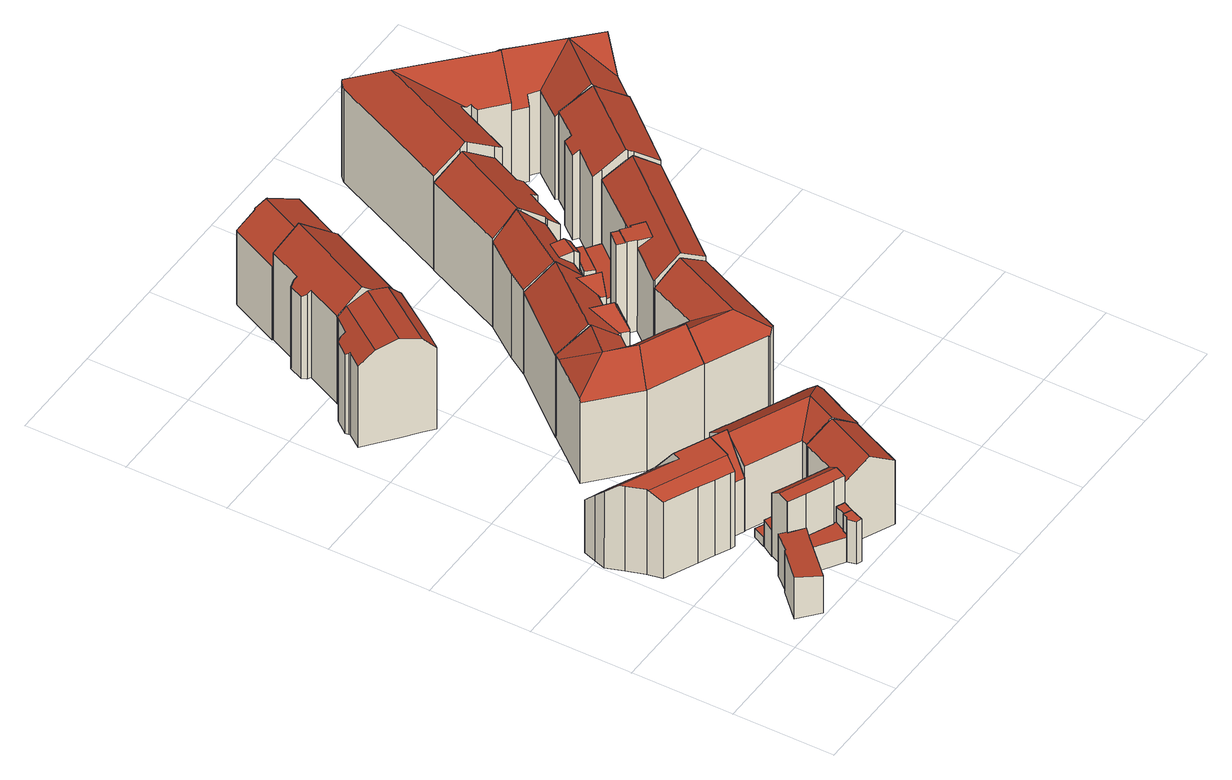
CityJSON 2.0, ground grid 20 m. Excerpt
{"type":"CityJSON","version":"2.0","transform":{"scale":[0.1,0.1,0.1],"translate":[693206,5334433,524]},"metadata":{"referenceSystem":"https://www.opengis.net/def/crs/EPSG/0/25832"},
"CityObjects":{
"building1":{"type":"Building","attributes":{"Gemeindeschluessel":"09162000","HoeheDach":"534.522","HoeheGrund":"525.246","Methode":"2000","NiedrigsteTraufeDesGebaeudes":"533.530","Geometrietyp2DReferenz":"3000","function":"31001_9998","roofType":"2100","measuredHeight":9.28,"storeysAboveGround":3},"geometry":[{"type":"MultiSurface","lod":"2","boundaries":[[[0,1,2,3]],[[4,5,6,7]],[[8,9,5,4]],[[10,11,12,13]],[[0,3,14,6,5,9,15,12,11,16]],[[13,12,15,17]],[[7,6,14,18]],[[18,14,3,2]],[[2,1,19,10,13,17,8,4,7,18]],[[1,0,16,19]],[[19,16,11,10]],[[17,15,9,8]]],"semantics":{"surfaces":[{"type":"WallSurface"},{"type":"RoofSurface"},{"type":"GroundSurface"}],"values":[0,0,0,0,1,0,0,0,2,0,0,0]}}]},
"building2":{"type":"Building","attributes":{"Gemeindeschluessel":"09162000","HoeheDach":"544.080","HoeheGrund":"525.086","Methode":"2000","NiedrigsteTraufeDesGebaeudes":"536.948","Geometrietyp2DReferenz":"3000","function":"31001_1000","roofType":"2100","measuredHeight":18.99,"storeysAboveGround":5},"geometry":[{"type":"MultiSurface","lod":"2","boundaries":[[[20,21,22,23]],[[24,25,26,27,28,29,30,31,32,33,34,35,36,37,38,39,40,41,20,23]],[[33,42,43,34]],[[24,23,22,44,45]],[[31,46,47,32]],[[45,44,48,49]],[[50,51,52,53]],[[31,30,54,55,46]],[[28,56,57,29]],[[41,58,21,20]],[[48,44,22,21,58,59,60,61,53,52]],[[47,46,55,62,63,48,52,51,64]],[[40,59,58,41]],[[34,43,65,35]],[[48,63,49]],[[54,57,56,66,67,62,55]],[[27,66,56,28]],[[50,68,69,65,43,42,64,51]],[[36,69,68,37]],[[29,57,54,30]],[[26,67,66,27]],[[38,61,60,39]],[[35,65,69,36]],[[33,32,47,64,42]],[[38,37,68,50,53,61]],[[26,25,62,67]],[[25,24,45,49,63,62]],[[39,60,59,40]]],"semantics":{"surfaces":[{"type":"WallSurface"},{"type":"GroundSurface"},{"type":"RoofSurface"}],"values":[0,1,0,0,0,2,0,0,0,0,2,2,0,0,0,2,0,2,0,0,0,0,0,0,0,0,0,0]}}]},
"building3":{"type":"Building","attributes":{"Gemeindeschluessel":"09162000","HoeheDach":"535.070","HoeheGrund":"525.552","Methode":"2000","NiedrigsteTraufeDesGebaeudes":"531.058","Geometrietyp2DReferenz":"3000","function":"31001_1000","roofType":"1000","measuredHeight":9.52,"storeysAboveGround":2},"geometry":[{"type":"MultiSurface","lod":"2","boundaries":[[[70,71,72,73]],[[74,75,76,77]],[[73,72,78,79,80,81]],[[82,76,75,83,78,72,71,84,85]],[[86,80,79,87]],[[88,86,87,83,75,74]],[[89,82,85,90]],[[83,87,79,78]],[[77,76,82,89]],[[90,85,84,91]],[[81,80,86,88]],[[73,81,88,74,77,89,90,91,70]],[[91,84,71,70]]],"semantics":{"surfaces":[{"type":"WallSurface"},{"type":"RoofSurface"},{"type":"GroundSurface"}],"values":[0,0,0,1,1,0,0,0,0,0,0,2,0]}}]},
"building4":{"type":"Building","attributes":{"Gemeindeschluessel":"09162000","HoeheDach":"531.301","HoeheGrund":"525.301","Methode":"3210","NiedrigsteTraufeDesGebaeudes":"531.301","Geometrietyp2DReferenz":"3000","function":"31001_2000","roofType":"9999","measuredHeight":6},"geometry":[{"type":"MultiSurface","lod":"2","boundaries":[[[92,93,94,95]],[[95,94,96,97]],[[94,93,98,96]],[[93,92,99,98]],[[97,96,98,99]],[[92,95,97,99]]],"semantics":{"surfaces":[{"type":"RoofSurface"},{"type":"WallSurface"},{"type":"GroundSurface"}],"values":[0,1,1,1,2,1]}}]},
"building5":{"type":"Building","attributes":{"Gemeindeschluessel":"09162000","HoeheDach":"535.080","HoeheGrund":"525.592","Methode":"2000","NiedrigsteTraufeDesGebaeudes":"535.080","Geometrietyp2DReferenz":"3000","function":"31001_1000","roofType":"1000","measuredHeight":9.49,"storeysAboveGround":1},"geometry":[{"type":"MultiSurface","lod":"2","boundaries":[[[100,101,102,103]],[[104,105,100,103,106,107]],[[108,109,86,110,102,101]],[[105,108,101,100]],[[106,110,86,107]],[[104,109,108,105]],[[103,102,110,106]],[[107,86,109,104]]],"semantics":{"surfaces":[{"type":"WallSurface"},{"type":"GroundSurface"},{"type":"RoofSurface"}],"values":[0,1,2,0,0,0,0,0]}}]},
"building6":{"type":"Building","attributes":{"Gemeindeschluessel":"09162000","HoeheDach":"541.080","HoeheGrund":"525.472","Methode":"2000","NiedrigsteTraufeDesGebaeudes":"539.613","Geometrietyp2DReferenz":"3000","function":"31001_1000","roofType":"3100","measuredHeight":15.61,"storeysAboveGround":5},"geometry":[{"type":"MultiSurface","lod":"2","boundaries":[[[73,111,112,70]],[[113,114,115,116,117]],[[81,73,70,91,118,119,120,121,122]],[[81,122,114,113,123]],[[115,121,120,116]],[[70,112,124,91]],[[81,123,111,73]],[[121,115,114,122]],[[118,125,126,119]],[[113,117,126,125,124,112,111,123]],[[117,116,120,119,126]],[[91,124,125,118]]],"semantics":{"surfaces":[{"type":"WallSurface"},{"type":"RoofSurface"},{"type":"GroundSurface"}],"values":[0,1,2,0,0,0,0,0,0,1,0,0]}}]},
"building7":{"type":"Building","attributes":{"Gemeindeschluessel":"09162000","HoeheDach":"527.410","HoeheGrund":"525.410","Methode":"2000","NiedrigsteTraufeDesGebaeudes":"527.410","Geometrietyp2DReferenz":"3000","function":"31001_2000","roofType":"1000","measuredHeight":2},"geometry":[{"type":"MultiSurface","lod":"2","boundaries":[[[127,128,129,130]],[[131,132,127,130,133]],[[132,134,128,127]],[[130,129,135,133]],[[131,136,134,132]],[[135,129,128,134,136]],[[133,135,136,131]]],"semantics":{"surfaces":[{"type":"WallSurface"},{"type":"GroundSurface"},{"type":"RoofSurface"}],"values":[0,1,0,0,0,2,0]}}]},
"building8":{"type":"Building","attributes":{"Gemeindeschluessel":"09162000","HoeheDach":"543.010","HoeheGrund":"525.290","Methode":"2000","NiedrigsteTraufeDesGebaeudes":"539.507","Geometrietyp2DReferenz":"3000","function":"31001_9998","roofType":"3100","measuredHeight":17.72,"storeysAboveGround":4},"geometry":[{"type":"MultiSurface","lod":"2","boundaries":[[[137,138,139,140]],[[114,141,142,143,144,145]],[[146,144,143,147,148]],[[140,139,142,141,149]],[[150,151,138,137]],[[149,141,114,152]],[[148,147,151,150]],[[139,138,151,147,143,142]],[[146,148,150,137,140,149,152,153,154]],[[114,145,154,153,152]],[[154,145,144,146]]],"semantics":{"surfaces":[{"type":"WallSurface"},{"type":"RoofSurface"},{"type":"GroundSurface"}],"values":[0,1,0,0,0,0,0,1,2,0,0]}}]},
"building9":{"type":"Building","attributes":{"Gemeindeschluessel":"09162000","HoeheDach":"543.290","HoeheGrund":"525.157","Methode":"2000","NiedrigsteTraufeDesGebaeudes":"539.341","Geometrietyp2DReferenz":"3000","function":"31001_9998","roofType":"3100","measuredHeight":18.13,"storeysAboveGround":4},"geometry":[{"type":"MultiSurface","lod":"2","boundaries":[[[155,156,157,158]],[[159,160,161,162,163]],[[164,165,166,167,168]],[[169,170,171,172]],[[173,174,159,163]],[[175,176,177,178,179]],[[180,181,147,166,165]],[[182,183,157,156,171,170,161,160,167,166,147]],[[184,185,183,182]],[[186,187,188,189]],[[167,160,159,174,190,187,186,191,176,175]],[[187,190,192,188]],[[169,172,155,158,185,184,181,180,193,178,177,194,189,188,192,173,163,162]],[[181,184,182,147]],[[194,191,186,189]],[[172,171,156,155]],[[169,162,161,170]],[[179,168,167,175]],[[164,193,180,165]],[[179,178,193,164,168]],[[158,157,183,185]],[[192,190,174,173]],[[177,176,191,194]]],"semantics":{"surfaces":[{"type":"WallSurface"},{"type":"RoofSurface"},{"type":"GroundSurface"}],"values":[0,0,1,0,0,0,0,1,0,0,1,0,2,0,0,0,0,1,0,0,0,0,0]}}]},
"building10":{"type":"Building","attributes":{"Gemeindeschluessel":"09162000","HoeheDach":"547.040","HoeheGrund":"524.740","Methode":"2000","NiedrigsteTraufeDesGebaeudes":"542.542","Geometrietyp2DReferenz":"3000","function":"31001_9998","roofType":"3100","measuredHeight":22.3,"storeysAboveGround":5},"geometry":[{"type":"MultiSurface","lod":"2","boundaries":[[[195,196,197,198]],[[199,200,201,196,195]],[[202,203,204,205]],[[206,207,208,209,210,211,212,202,205,213,214,215,216,217,218,219,220,221]],[[213,222,223,214]],[[224,225,226,227,228,223,222,204,203,229,230]],[[215,228,227,216]],[[212,229,203,202]],[[210,209,208,207,199,195,198,224,230,211]],[[214,223,228,215]],[[221,201,200,206]],[[225,197,196,201,221,220,219,218,217,226]],[[205,204,222,213]],[[211,230,229,212]],[[198,197,225,224]],[[216,227,226,217]],[[206,200,199,207]]],"semantics":{"surfaces":[{"type":"RoofSurface"},{"type":"WallSurface"},{"type":"GroundSurface"}],"values":[0,0,1,2,1,0,1,1,1,1,1,1,1,1,0,1,1]}}]},
"building11":{"type":"Building","attributes":{"Gemeindeschluessel":"09162000","HoeheDach":"548.260","HoeheGrund":"524.965","Methode":"2000","NiedrigsteTraufeDesGebaeudes":"543.071","Geometrietyp2DReferenz":"3000","function":"31001_9998","roofType":"3100","measuredHeight":23.3,"storeysAboveGround":5},"geometry":[{"type":"MultiSurface","lod":"2","boundaries":[[[231,232,233,234,235]],[[236,237,238,239]],[[240,241,242,243]],[[244,240,243,245,246,232,231,247,248]],[[244,248,239,238,249]],[[237,241,249,238]],[[250,234,233,251,252]],[[246,245,253,252,251]],[[236,254,235,234,250,237]],[[240,244,249,241]],[[253,245,243,242,255,256]],[[247,231,235,254,236]],[[237,250,255,242,241]],[[248,247,236,239]],[[233,232,246,251]],[[250,256,255]],[[250,252,253,256]]],"semantics":{"surfaces":[{"type":"WallSurface"},{"type":"RoofSurface"},{"type":"GroundSurface"}],"values":[0,1,0,2,0,1,1,0,1,0,0,0,1,0,0,1,1]}}]},
"building12":{"type":"Building","attributes":{"Gemeindeschluessel":"09162000","HoeheDach":"548.266","HoeheGrund":"524.690","Methode":"2000","NiedrigsteTraufeDesGebaeudes":"542.046","Geometrietyp2DReferenz":"3000","function":"31001_9998","roofType":"3100","measuredHeight":23.58,"storeysAboveGround":4},"geometry":[{"type":"MultiSurface","lod":"2","boundaries":[[[257,258,259,260]],[[261,262,263,264]],[[265,221,266,267,268,217]],[[266,269,270,267]],[[268,271,258,257,272,217]],[[273,274,275,276]],[[260,259,274,273]],[[277,278,279,280]],[[281,269,266,221]],[[270,269,281,282,280,279]],[[276,275,262,261]],[[264,263,278,277]],[[267,270,279,278,263,262,275,274,259,258,271,268]],[[221,265,217,272,257,260,273,276,261,264,277,280,282,281]]],"semantics":{"surfaces":[{"type":"WallSurface"},{"type":"RoofSurface"},{"type":"GroundSurface"}],"values":[0,0,0,1,0,0,0,0,0,0,0,0,1,2]}}]},
"building13":{"type":"Building","attributes":{"Gemeindeschluessel":"09162000","HoeheDach":"548.640","HoeheGrund":"524.881","Methode":"2000","NiedrigsteTraufeDesGebaeudes":"542.558","Geometrietyp2DReferenz":"3000","function":"31001_9998","roofType":"3100","measuredHeight":23.76,"storeysAboveGround":5},"geometry":[{"type":"MultiSurface","lod":"2","boundaries":[[[283,284,285,286]],[[287,288,289,290,291]],[[292,293,294,295]],[[296,297,298,299]],[[300,301,302,303]],[[304,305,285,284,306]],[[300,299,298,307,301]],[[308,302,301,307]],[[309,310,311,312]],[[296,312,311,313,297]],[[314,315,316,317,318]],[[292,303,302,308,293]],[[289,316,315,290]],[[319,313,311,310,320,321]],[[319,321,322,287,291]],[[322,321,320]],[[317,316,289,288,309,312,296,299,300,303,292,295,283,286]],[[309,288,287,322,320,310]],[[313,319,291,290,315,314,304,306,294,293,308,307,298,297]],[[284,283,295,294,306]],[[304,314,318,305]],[[317,286,285,305,318]]],"semantics":{"surfaces":[{"type":"WallSurface"},{"type":"RoofSurface"},{"type":"GroundSurface"}],"values":[0,0,0,0,0,1,0,1,0,0,0,0,0,1,1,1,2,0,1,0,1,0]}}]},
"building14":{"type":"Building","attributes":{"Gemeindeschluessel":"09162000","HoeheDach":"546.660","HoeheGrund":"525.277","Methode":"2000","NiedrigsteTraufeDesGebaeudes":"542.739","Geometrietyp2DReferenz":"3000","function":"31001_2000","roofType":"3100","measuredHeight":21.38,"storeysAboveGround":5},"geometry":[{"type":"MultiSurface","lod":"2","boundaries":[[[323,324,325,326]],[[327,328,329,330,331]],[[323,326,331,330]],[[332,326,325,333]],[[334,335,329,328]],[[336,337,338,339,340]],[[335,334,337,336]],[[341,333,325,324,342]],[[335,336,340,323,330,329]],[[340,339,343,342,324,323]],[[327,331,326,332]],[[341,342,343,344]],[[337,334,328,327,332,333,341,344,338]],[[344,343,339,338]]],"semantics":{"surfaces":[{"type":"RoofSurface"},{"type":"WallSurface"},{"type":"GroundSurface"}],"values":[0,1,0,1,1,1,1,1,0,0,1,1,2,1]}}]},
"building15":{"type":"Building","attributes":{"Gemeindeschluessel":"09162000","HoeheDach":"544.534","HoeheGrund":"524.680","Methode":"1000","NiedrigsteTraufeDesGebaeudes":"541.128","Geometrietyp2DReferenz":"3000","function":"31001_9998","roofType":"3100","measuredHeight":19.85,"storeysAboveGround":4},"geometry":[{"type":"MultiSurface","lod":"2","boundaries":[[[345,346,347,348]],[[349,350,351,352,353,347,346,354]],[[355,356,357,358,351,350]],[[359,354,346,345]],[[348,347,353,360]],[[361,362,281,356,355,350,349,280]],[[360,353,352,363]],[[281,362,361,280,359,345,348,360,363,364,365,366]],[[281,366,357,356]],[[280,349,354,359]],[[365,358,357,366]],[[351,358,365,364,363,352]]],"semantics":{"surfaces":[{"type":"WallSurface"},{"type":"RoofSurface"},{"type":"GroundSurface"}],"values":[0,1,1,0,0,0,0,2,0,0,0,0]}}]},
"building16":{"type":"Building","attributes":{"Gemeindeschluessel":"09162000","HoeheDach":"527.650","HoeheGrund":"525.120","Methode":"1000","NiedrigsteTraufeDesGebaeudes":"527.650","Geometrietyp2DReferenz":"3000","function":"31001_2000","roofType":"1000","measuredHeight":2.53},"geometry":[{"type":"MultiSurface","lod":"2","boundaries":[[[367,368,369,370]],[[371,372,373,369,368]],[[374,375,367,370,376]],[[370,369,373,376]],[[375,371,368,367]],[[374,372,371,375]],[[376,373,372,374]]],"semantics":{"surfaces":[{"type":"WallSurface"},{"type":"RoofSurface"},{"type":"GroundSurface"}],"values":[0,1,2,0,0,0,0]}}]},
"building17":{"type":"Building","attributes":{"Gemeindeschluessel":"09162000","HoeheDach":"548.660","HoeheGrund":"524.847","Methode":"2000","NiedrigsteTraufeDesGebaeudes":"543.620","Geometrietyp2DReferenz":"3000","function":"31001_9998","roofType":"3100","measuredHeight":23.81,"storeysAboveGround":6},"geometry":[{"type":"MultiSurface","lod":"2","boundaries":[[[377,378,379,380]],[[303,292,381,382,383]],[[384,385,386,387]],[[384,388,389,390,385]],[[387,386,391,392]],[[393,392,391,394,395]],[[396,397,398,383,382]],[[388,399,400,401,402,389]],[[292,393,395,403,404,381]],[[405,398,397,406]],[[380,379,400,399]],[[388,384,387,392,393,292,303,405,406,407,377,380,399]],[[303,383,398,405]],[[404,403,408]],[[407,409,378,377]],[[407,406,397,396,409]],[[391,386,385,390,394]],[[403,395,394,390,389,402,410,408]],[[410,402,401]],[[396,382,381,404,408,410,401,400,379,378,409]]],"semantics":{"surfaces":[{"type":"WallSurface"},{"type":"RoofSurface"},{"type":"GroundSurface"}],"values":[0,0,0,0,0,0,1,0,0,0,0,2,0,0,0,0,1,1,0,1]}}]},
"building18":{"type":"Building","attributes":{"Gemeindeschluessel":"09162000","HoeheDach":"548.690","HoeheGrund":"524.855","Methode":"2000","NiedrigsteTraufeDesGebaeudes":"542.687","Geometrietyp2DReferenz":"3000","function":"31001_9998","roofType":"3100","measuredHeight":23.84,"storeysAboveGround":5},"geometry":[{"type":"MultiSurface","lod":"2","boundaries":[[[411,412,413,414]],[[406,415,416,417]],[[418,419,420,414,413,399,380,377,407,406,417,421,422,423,424]],[[417,416,425,421]],[[406,407,426,427,415]],[[428,429,420,419]],[[422,430,431,423]],[[422,421,425,432,430]],[[423,431,433,424]],[[380,434,435,377]],[[433,436,418,424]],[[399,437,434,380]],[[412,437,399,413]],[[418,436,428,419]],[[412,411,429,428,436,433,431,430,432,427,426,435,434,437]],[[427,432,425,416,415]],[[420,429,411,414]],[[377,435,426,407]]],"semantics":{"surfaces":[{"type":"WallSurface"},{"type":"GroundSurface"},{"type":"RoofSurface"}],"values":[0,0,1,0,0,0,0,0,0,0,0,0,0,0,2,2,0,0]}}]},
"building19":{"type":"Building","attributes":{"Gemeindeschluessel":"09162000","HoeheDach":"530.395","HoeheGrund":"525.412","Methode":"2000","NiedrigsteTraufeDesGebaeudes":"529.150","Geometrietyp2DReferenz":"3000","function":"31001_2000","roofType":"1000","measuredHeight":4.98},"geometry":[{"type":"MultiSurface","lod":"2","boundaries":[[[438,439,440,441,442,443,444,445,446,447,448,449,450]],[[442,451,452,443]],[[453,449,448,454]],[[455,456,457,458,445,444]],[[459,453,454,460,456,455,461,462,463,464,465]],[[466,458,457,467,468]],[[463,462,469,470,441,440]],[[459,450,449,453]],[[460,467,457,456]],[[461,455,444,443,452,471]],[[441,470,451,442]],[[464,439,438,465]],[[461,471,469,462]],[[463,440,439,464]],[[446,466,468,447]],[[438,450,459,465]],[[460,454,448,447,468,467]],[[445,458,466,446]],[[451,470,469,471,452]]],"semantics":{"surfaces":[{"type":"RoofSurface"},{"type":"WallSurface"},{"type":"GroundSurface"}],"values":[0,1,1,1,2,0,1,1,1,1,1,1,1,1,1,1,1,1,0]}}]},
"building20":{"type":"Building","attributes":{"Gemeindeschluessel":"09162000","HoeheDach":"528.750","HoeheGrund":"525.110","Methode":"2000","NiedrigsteTraufeDesGebaeudes":"528.750","Geometrietyp2DReferenz":"3000","function":"31001_2000","roofType":"1000","measuredHeight":3.64,"storeysAboveGround":1},"geometry":[{"type":"MultiSurface","lod":"2","boundaries":[[[472,473,474,475]],[[476,477,478,479]],[[477,480,474,473,481,478]],[[475,474,480,482]],[[479,483,472,475,482,476]],[[483,481,473,472]],[[482,480,477,476]],[[479,478,481,483]]],"semantics":{"surfaces":[{"type":"WallSurface"},{"type":"RoofSurface"},{"type":"GroundSurface"}],"values":[0,0,1,0,2,0,0,0]}}]},
"building21":{"type":"Building","attributes":{"Gemeindeschluessel":"09162000","HoeheDach":"547.650","HoeheGrund":"525.524","Methode":"2000","NiedrigsteTraufeDesGebaeudes":"544.124","Geometrietyp2DReferenz":"3000","function":"31001_2000","roofType":"3100","measuredHeight":22.13,"storeysAboveGround":5},"geometry":[{"type":"MultiSurface","lod":"2","boundaries":[[[484,485,486,487,488]],[[489,490,491,492,493,494]],[[495,496,497,490,489,498,499,500,501,502,503,504,505,506]],[[493,492,507,508]],[[504,503,509,488,487]],[[501,510,511,502]],[[497,496,512,513,514,515]],[[495,516,512,496]],[[502,511,509,503]],[[517,518,519]],[[495,506,485,484,516]],[[489,494,520,498]],[[501,500,521,518,517,510]],[[491,515,514,522,519,518,521,523,507,492]],[[484,488,509,511,510,517,519,522,513,512,516]],[[499,523,521,500]],[[522,514,513]],[[504,487,486,505]],[[499,498,520,508,507,523]],[[497,515,491,490]],[[505,486,485,506]],[[493,508,520,494]]],"semantics":{"surfaces":[{"type":"RoofSurface"},{"type":"WallSurface"},{"type":"GroundSurface"}],"values":[0,1,2,1,1,1,1,1,1,1,1,1,1,0,0,1,1,1,1,1,1,0]}}]},
"building22":{"type":"Building","attributes":{"Gemeindeschluessel":"09162000","HoeheDach":"530.780","HoeheGrund":"525.210","Methode":"1000","NiedrigsteTraufeDesGebaeudes":"529.513","Geometrietyp2DReferenz":"3000","function":"31001_2000","roofType":"1000","measuredHeight":5.57},"geometry":[{"type":"MultiSurface","lod":"2","boundaries":[[[524,525,526,527]],[[527,526,528,529]],[[528,526,525,530,531,532]],[[529,528,532,533]],[[533,534,535,524,527,529]],[[533,532,531,534]],[[535,530,525,524]],[[534,531,530,535]]],"semantics":{"surfaces":[{"type":"WallSurface"},{"type":"RoofSurface"},{"type":"GroundSurface"}],"values":[0,0,1,0,2,0,0,0]}}]},
"building23":{"type":"Building","attributes":{"Gemeindeschluessel":"09162000","HoeheDach":"549.290","HoeheGrund":"525.488","Methode":"2000","NiedrigsteTraufeDesGebaeudes":"544.420","Geometrietyp2DReferenz":"3000","function":"31001_1000","roofType":"3100","measuredHeight":23.8,"storeysAboveGround":5},"geometry":[{"type":"MultiSurface","lod":"2","boundaries":[[[536,537,538,539]],[[540,541,542,538,537,543,544,545]],[[539,538,542,505]],[[546,547,548,549]],[[502,550,551,552,546,549,553,554,536,539,505,504,503]],[[502,555,556,550]],[[557,551,550,556]],[[504,541,540,503]],[[505,542,541,504]],[[549,548,558,553]],[[554,553,558,544,543]],[[555,502,503,540,545]],[[551,557,559,552]],[[557,556,555,545,544,558,548,547,559]],[[552,559,547,546]],[[554,543,537,536]]],"semantics":{"surfaces":[{"type":"WallSurface"},{"type":"RoofSurface"},{"type":"GroundSurface"}],"values":[0,1,0,0,2,0,0,0,0,0,0,0,0,1,0,0]}}]},
"building24":{"type":"Building","attributes":{"Gemeindeschluessel":"09162000","HoeheDach":"550.330","HoeheGrund":"525.030","Methode":"2000","NiedrigsteTraufeDesGebaeudes":"543.872","Geometrietyp2DReferenz":"3000","function":"31001_9998","roofType":"3100","measuredHeight":25.3,"storeysAboveGround":5},"geometry":[{"type":"MultiSurface","lod":"2","boundaries":[[[560,561,562,563,564,565]],[[566,567,568,569,561,560,565,570,571,572,573]],[[574,575,576,577,578,579,580,566,581,582]],[[583,584,585,586]],[[587,572,571,588]],[[589,576,575,590]],[[580,591,592,593,594,595,568,567,566]],[[593,592,591,596,597,598]],[[599,600,574,582,601,602]],[[603,577,576,589]],[[604,595,594,605]],[[606,607,604,605,598,597,596,608,609,610,603,589,590,600,599,602,611,612,613,583,586,614,587,588,615,564,563,562]],[[603,610,609,579,578,577]],[[615,570,565,564]],[[602,601,616,611]],[[605,594,593,598]],[[608,596,591,580,579,609]],[[590,575,574,600]],[[562,561,569,606]],[[604,607,606,569,568,595]],[[616,617,618,584,583,613,612,611]],[[601,582,581,566,573,585,584,618,617,616]],[[588,571,570,615]],[[585,573,572,587,614,586]]],"semantics":{"surfaces":[{"type":"WallSurface"},{"type":"RoofSurface"},{"type":"GroundSurface"}],"values":[0,1,1,0,0,0,1,0,0,0,0,2,0,0,0,0,0,0,0,0,0,1,0,0]}}]},
"building25":{"type":"Building","attributes":{"Gemeindeschluessel":"09162000","HoeheDach":"549.651","HoeheGrund":"525.580","Methode":"2000","NiedrigsteTraufeDesGebaeudes":"542.173","Geometrietyp2DReferenz":"3000","function":"31001_9998","roofType":"3100","measuredHeight":24.07,"storeysAboveGround":5},"geometry":[{"type":"MultiSurface","lod":"2","boundaries":[[[619,620,621,622,623,624,625]],[[626,627,628,629,630,622,621,620]],[[631,622,632,633,634,635,636,561,637]],[[638,637,561,639,640,641]],[[642,643,644,645,646,633,632,630,629,628]],[[647,648,638,641]],[[642,628,627,649]],[[650,651,652,653]],[[654,655,626,620,619,656]],[[652,657,648,647,658,653]],[[649,627,626,655]],[[636,635,634,633,646,659,660,661,639,561]],[[625,624,623,662,663,664]],[[651,665,666,623,622,631,637,638,648,657,652]],[[645,644,643,642,649,655,654,656,664,663,662,667,668,650,653,658,647,641,640,639,661,660,659,646]],[[650,668,665,651]],[[630,632,622]],[[656,619,625,664]],[[667,662,623,666,665,668]]],"semantics":{"surfaces":[{"type":"RoofSurface"},{"type":"WallSurface"},{"type":"GroundSurface"}],"values":[0,0,0,1,1,1,1,1,1,1,1,1,1,0,2,1,0,1,1]}}]}
},
"vertices":[
[137,117,105],[137,117,12],[109,85,12],[109,85,105],[95,2,12],[95,2,95],[57,36,105],[57,36,12],[106,13,12],[106,13,95],[151,107,12],[151,107,102],[185,91,95],[185,91,12],[107,86,105],[165,73,96],[152,109,102],[165,73,12],[107,86,12],[152,109,12],
[243,325,11],[243,325,130],[249,322,130],[249,322,11],[204,225,11],[171,239,11],[162,219,11],[153,222,11],[125,235,11],[95,249,11],[30,279,11],[24,308,11],[12,343,11],[0,377,11],[8,400,11],[17,426,11],[62,406,11],[148,366,11],[153,364,11],[179,352,11],[207,340,11],[215,337,11],[0,377,182],[8,400,157],[226,273,201],[204,225,130],[24,308,201],[12,343,201],[194,287,201],[172,239,130],[149,366,130],[119,302,201],[126,318,201],[149,366,132],[30,279,181],[24,305,201],[125,235,180],[95,249,181],[215,337,131],[207,340,131],[179,352,131],[153,364,131],[171,239,201],[172,239,201],[9,352,201],[17,426,129],[153,222,180],[162,219,180],[148,366,130],[62,406,130],
[236,68,15],[236,68,76],[237,70,76],[237,70,15],[232,47,15],[232,47,73],[229,38,71],[229,38,15],[242,67,76],[242,67,111],[258,60,111],[258,60,15],[223,35,71],[233,47,73],[185,91,76],[165,73,72],[248,40,111],[233,47,111],[248,40,15],[223,35,15],[165,73,15],[185,91,15],
[215,162,73],[186,175,73],[171,151,73],[203,136,73],[171,151,13],[203,136,13],[186,175,13],[215,162,13],
[223,35,16],[223,35,111],[229,38,111],[229,38,16],[237,14,16],[227,17,16],[232,47,16],[248,40,16],[227,17,111],[237,14,111],[232,47,111],
[237,70,171],[236,68,171],[269,83,171],[278,103,156],[203,136,156],[171,151,156],[162,131,171],[151,107,15],[152,109,15],[171,151,15],[203,136,15],[278,103,15],[258,60,171],[185,91,171],[151,107,171],[152,109,171],
[226,187,14],[226,187,34],[218,168,34],[218,168,14],[185,175,14],[197,201,14],[215,162,14],[197,201,34],[215,162,34],[185,175,34],
[370,60,13],[370,60,155],[351,18,155],[351,18,13],[258,60,155],[304,39,190],[352,144,190],[306,165,155],[303,160,156],[306,165,13],[398,123,156],[398,123,13],[258,60,13],[379,81,13],[379,81,155],[278,103,13],[286,120,13],[303,160,13],
[425,182,12],[425,182,157],[412,155,157],[412,155,12],[433,240,153],[439,226,161],[443,215,154],[443,215,12],[433,240,12],[311,177,157],[306,165,157],[352,144,193],[379,203,193],[310,177,156],[440,213,12],[440,213,156],[426,181,156],[426,181,12],[430,239,12],[430,239,155],[226,272,193],[249,322,154],[249,322,12],[204,225,12],[204,225,156],[306,165,12],[398,123,12],[400,122,155],[414,155,155],[400,122,12],[414,155,12],[280,306,155],[399,252,156],[399,252,12],[280,306,12],[399,253,155],[280,308,154],[399,253,12],[311,177,12],[280,308,12],
[139,821,216],[221,940,216],[182,957,230],[105,847,230],[158,805,190],[186,841,187],[244,929,190],[68,923,7],[68,923,189],[67,930,185],[67,930,7],[186,841,7],[158,805,7],[139,821,7],[105,847,7],[72,874,7],[48,893,7],[70,922,7],[88,957,7],[95,957,7],[102,951,7],[124,979,7],[125,982,7],[142,975,7],[182,957,7],[221,940,7],[244,929,7],[88,957,186],[95,957,191],[72,874,216],[142,975,216],[125,982,200],[124,979,201],[102,951,199],[70,922,191],[48,893,189],
[321,521,10],[316,528,10],[316,528,201],[317,528,201],[321,521,203],[334,527,191],[291,486,243],[378,448,243],[400,498,191],[249,446,10],[249,446,191],[163,525,191],[163,525,10],[357,399,10],[243,622,10],[333,549,10],[334,527,10],[400,498,10],[357,399,191],[243,530,243],[333,549,203],[292,582,243],[243,622,195],[333,527,191],[166,528,196],[234,611,196],
[126,984,7],[126,984,202],[159,1054,202],[159,1054,7],[160,1095,7],[160,1095,190],[171,1096,197],[171,1096,7],[172,961,7],[244,929,180],[172,961,243],[125,982,202],[326,1105,180],[254,1138,243],[125,983,202],[125,983,7],[152,1058,7],[152,1058,196],[147,1067,190],[147,1067,7],[177,1093,7],[177,1093,202],[207,1159,202],[207,1159,7],[326,1105,7],[254,1138,7],
[452,669,9],[452,669,188],[438,652,219],[438,652,9],[413,608,187],[413,608,9],[395,623,9],[395,623,192],[398,620,187],[433,683,9],[433,683,199],[431,679,199],[431,679,9],[344,562,9],[344,562,192],[333,549,192],[333,549,9],[243,622,9],[243,622,192],[352,753,192],[352,753,9],[403,680,220],[438,652,220],[435,677,194],[288,585,246],[395,716,246],[367,552,9],[367,552,186],[355,563,186],[355,563,9],[354,563,186],[415,639,186],[411,642,192],[411,642,9],[422,633,9],[422,633,186],[344,618,225],[369,554,189],[378,590,225],[412,606,189],
[466,409,227],[531,555,227],[482,574,187],[440,479,188],[400,498,13],[357,399,13],[357,399,190],[378,449,227],[400,498,188],[440,479,13],[482,574,13],[475,345,13],[475,345,190],[477,342,188],[477,342,13],[503,352,13],[503,352,190],[491,347,195],[582,535,13],[582,535,191],[502,355,191],[502,355,13],
[251,1257,7],[251,1257,171],[253,1260,171],[253,1260,7],[207,1159,172],[266,1132,205],[316,1240,205],[295,1250,193],[294,1248,193],[206,1160,171],[310,1112,181],[326,1105,171],[376,1212,171],[317,1239,205],[206,1160,7],[294,1248,7],[266,1132,7],[310,1112,7],[295,1250,7],[316,1240,7],[317,1239,7],[376,1212,7],
[440,644,11],[440,644,36],[438,652,36],[438,652,11],[473,622,36],[493,650,36],[452,669,36],[493,650,11],[473,622,11],[452,669,11],
[482,838,9],[482,838,237],[516,811,196],[516,811,9],[433,683,196],[393,718,247],[352,753,197],[482,740,9],[482,740,215],[480,738,215],[480,738,9],[473,747,9],[473,747,224],[474,746,224],[465,712,215],[465,712,9],[455,718,9],[456,718,224],[455,718,224],[473,842,247],[426,860,201],[377,793,197],[511,803,9],[511,803,196],[473,748,198],[473,748,224],[454,717,224],[454,717,197],[377,793,9],[426,860,9],[477,840,9],[428,730,224],[477,840,242],[448,761,224],
[537,813,198],[526,788,198],[526,788,9],[537,813,9],[426,860,207],[498,1021,205],[498,1021,9],[597,905,9],[579,865,9],[565,870,9],[547,999,9],[560,994,9],[612,970,9],[585,911,9],[547,999,244],[477,840,247],[476,840,247],[579,865,187],[565,870,198],[560,994,240],[612,970,198],[551,998,247],[585,911,197],[516,811,211],[482,838,242],[597,905,187],[511,803,213],
[580,692,53],[657,786,57],[644,796,57],[629,806,57],[588,756,54],[574,770,54],[561,756,54],[560,757,54],[550,744,53],[501,789,53],[473,747,52],[482,740,52],[480,738,51],[588,756,64],[574,770,64],[482,740,14],[473,747,14],[561,756,14],[526,788,14],[526,788,63],[560,757,63],[480,738,14],[511,803,14],[596,793,14],[617,815,14],[644,796,14],[657,786,14],[580,692,14],[550,744,63],[511,803,63],[501,789,63],[617,815,64],[629,806,64],[596,793,64],
[546,810,11],[546,810,48],[547,812,48],[547,812,11],[561,756,11],[561,756,48],[526,789,48],[526,789,11],[596,793,48],[537,813,48],[596,793,11],[537,813,11],
[533,554,236],[582,535,201],[740,721,201],[704,752,235],[702,753,236],[512,668,15],[525,656,15],[525,656,220],[524,657,220],[524,657,218],[512,668,218],[482,574,15],[481,575,15],[539,644,15],[534,693,15],[547,682,15],[562,670,15],[580,692,15],[657,786,15],[696,758,15],[704,752,15],[740,721,15],[582,535,15],[545,683,220],[545,683,218],[696,758,232],[580,692,203],[657,786,201],[481,575,203],[538,642,203],[538,642,220],[539,644,220],[482,574,204],[564,673,203],[564,673,220],[586,656,220],[534,693,218],[562,670,220],[559,625,220],[547,682,220],
[718,991,12],[718,991,57],[704,975,61],[704,975,12],[673,943,68],[673,943,12],[693,1016,55],[657,1032,55],[626,964,68],[626,964,12],[657,1032,12],[693,1016,12],
[808,889,15],[808,889,248],[853,852,210],[853,852,15],[696,758,250],[704,752,244],[740,721,212],[804,893,252],[803,893,253],[693,760,253],[705,889,15],[705,889,204],[715,882,212],[715,882,15],[644,796,15],[690,850,15],[680,858,15],[756,932,15],[804,893,15],[657,786,223],[644,796,212],[690,850,213],[756,932,212],[680,858,205],
[754,1187,201],[832,1113,201],[832,1113,10],[754,1187,10],[685,1252,10],[685,1252,201],[649,1198,263],[726,1125,263],[788,1066,263],[792,1070,258],[662,1264,208],[636,1278,215],[628,1279,220],[622,1278,225],[560,994,262],[612,970,224],[626,964,214],[657,1032,213],[678,1076,212],[680,1079,212],[691,1074,204],[619,1131,263],[558,995,263],[608,1267,10],[608,1267,219],[619,1277,223],[619,1277,10],[628,1279,10],[636,1278,10],[626,964,10],[612,970,10],[699,1070,207],[699,1065,203],[699,1059,199],[744,1019,200],[787,1065,262],[699,1070,10],[699,1065,10],[699,1059,10],[558,995,10],[560,994,10],[547,999,255],[547,999,10],[657,1032,10],[787,1065,10],[744,1019,10],[792,1070,10],[788,1066,10],[691,1074,10],[680,1079,10],[678,1076,10],[498,1021,10],[569,1179,10],[597,1243,10],[622,1278,10],[662,1264,10],[498,1021,219],[569,1179,219],[597,1243,219],
[756,932,208],[801,895,257],[844,945,256],[881,990,256],[796,994,200],[795,992,200],[751,936,202],[803,893,254],[808,889,249],[853,852,201],[892,899,201],[894,901,201],[831,1038,256],[930,943,256],[965,985,201],[964,986,201],[869,1078,201],[866,1080,201],[794,1073,257],[792,1070,253],[832,1113,16],[794,1073,16],[792,1070,16],[853,852,16],[892,899,16],[894,901,16],[930,943,16],[965,985,16],[787,1065,16],[787,1065,245],[808,889,16],[767,998,16],[767,998,183],[744,1019,182],[744,1019,16],[801,895,16],[803,893,16],[756,932,16],[755,1030,198],[755,1030,16],[964,986,16],[869,1078,16],[866,1080,16],[796,994,16],[795,992,16],[751,936,16],[778,1008,198],[794,995,200],[794,995,16],[778,1008,16]
]}
